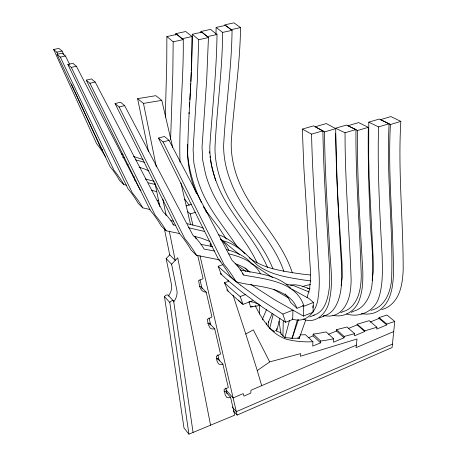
<?xml version="1.0" encoding="UTF-8"?>
<svg xmlns="http://www.w3.org/2000/svg" width="457" height="457" viewBox="0 0 457 457"><rect width="100%" height="100%" fill="white"/><g stroke="black" fill="none" stroke-linecap="round" stroke-linejoin="round"><path stroke-width="0.69" d="M175.796 35.035L175.796 33.669L185.696 31.522L192.089 36.531C192.42 76.508 187.884 116.364 187.673 156.283C188.524 169.147 191.443 181.903 196.556 193.745M352.935 311.348C364.32 308.823 370.159 296.873 371.809 286.282C374.957 260.856 370.113 235.224 369.793 209.769C368.548 182.303 367.954 154.803 368.319 127.309L358.631 122.596L347.92 125.738L357.534 130.519C356.906 177.67 360.213 224.73 362.829 271.772C362.927 280.815 362.749 290.086 359.739 298.718C356.534 310.149 344.767 318.323 332.89 315.284M180.018 162.241C178.653 121.391 183.84 80.501 183.246 39.593L176.888 34.389L166.874 36.566L173.174 41.816L172.815 73.703L170.615 139.345M259.605 314.022L259.65 305.002M268.23 326.972L268.293 321.357M370.907 310.366C385.297 307.047 391.072 291.138 391.66 277.896C393.191 226.529 386.296 175.18 389.118 123.756L379.27 119.054L368.782 122.145L368.685 156.86L369.182 178.464L373.135 257.714L373.072 272.172L372.181 280.507M187.341 144.298C187.159 155.894 189.004 167.456 192.231 178.578A64.843 27.968 73.2 0 0 199.452 198.281L201.411 202.411M276.765 328.48L276.725 330.582L279.924 318.552M200.931 32.887L200.96 31.493L210.528 29.402L217.006 34.498C216.572 71.983 212.277 109.257 209.82 146.611C209.666 158.83 212.339 170.929 216.532 182.36C228.094 213.836 254.332 236.92 267.556 267.499M368.782 122.145L378.567 126.915C377.316 170.004 379.796 213.076 382.155 256.086C382.395 269.693 383.143 283.711 379.07 296.884C375.374 310.617 359.865 318.329 346.532 313.902M257.108 262.838C245.146 237.326 224.061 217.429 212.134 191.911A52.538 23.118 73.3 0 1 205.519 173.843L202.737 160.384L202.04 147.097L206.718 79.267L208.443 37.56L202 32.15L192.323 34.269L191.255 70.972M215.978 34.309L216.138 27.426L225.512 25.381L232.053 30.322C231.636 68.71 225.678 106.732 223.656 145C223.456 157.294 226.084 169.473 230.488 180.903C242.598 214.344 272.429 237.629 283.9 271.435M282.923 336.381L283.266 320.871M192.323 34.269L198.715 39.725L197.275 81.586L193.094 149.622L193.865 162.949L196.693 176.465A52.806 22.77 73.2 0 0 203.336 194.619C211.985 213.408 225.689 229.151 236.932 246.352M165.308 117.175L166.759 62.226L166.874 36.566M216.138 27.426L222.628 32.413C222.439 70.909 216.772 109.074 215.001 147.462C214.876 159.801 217.543 172.021 221.959 183.503C233.253 215.247 260.644 237.691 272.955 268.927M381.766 309.583A79.689 42.598 70 0 0 389.038 306.241C400.526 298.153 402.588 282.94 403.177 269.95C403.274 220.434 397.853 170.947 400.84 121.402L390.901 116.569L380.532 119.631L390.415 124.533C387.707 174.311 393.334 223.999 393.494 273.743C392.957 286.693 391.101 301.934 379.676 310.08A80.141 42.095 70.1 0 1 370.524 313.805L366.96 314.142L361.133 313.725M305.762 319.929L299.329 338.129L299.375 336.706M292.063 289.247L309.075 298.615L313.422 302.471L312.999 312.257L303.379 316.061L303.734 306.253L302.477 305.584M240.519 27.591L231.196 29.654L224.667 24.872L233.944 22.85L240.519 27.591C240.085 66.099 233.63 104.173 231.248 142.527C230.945 154.9 233.481 167.199 237.8 178.761C250.43 212.436 279.815 236.68 291.635 270.852A52.938 23.564 69.8 0 1 292.377 272.858M190.849 81.495L191.203 72.377M312.822 307.727L312.908 305.699M299.998 334.815A155.249 103.968 -53.7 0 0 305.453 334.718L312.914 341.722L312.719 346.109L320.58 342.847L313.102 335.884L313.182 334.078A244.518 167.73 -58 0 0 326.138 331.919L333.679 338.78L333.473 342.207L344.035 337.792L344.127 336.438L336.552 329.651L347.034 327.006L354.655 333.724L354.501 335.809L364.783 331.496L364.835 330.862L357.18 324.219L369.199 320.671L376.905 327.223L376.734 329.109L386.731 324.904L386.811 324.064L379.07 317.586L386.982 315.039L394.751 321.46L392.095 347.526L237.109 415.082L233.47 410.923M320.58 342.847L320.665 341.031L313.182 334.078M190.266 92.868L189.883 99.946M190.34 91.446L190.74 83.631M344.035 337.792L336.472 330.999L336.552 329.651M188.975 113.81L189.067 112.422M189.432 106.875L189.701 102.716M364.783 331.496L357.128 324.853L357.18 324.219M386.731 324.904L378.996 318.42L379.07 317.586M341.116 285.528L342.167 277.61L342.122 264.409L338.271 205.644L337.077 181.001L335.661 133.153M289.43 320.62L284.854 337.866M297.381 319.86L292.194 337.854L290.909 338.374M269.641 328.669L273.103 314.736M298.45 319.574L292.234 338.186M307.03 297.53L309.555 289.138L310.554 279.77L310.617 273.623L303.928 168.884L302.317 129.103L313.559 125.869L322.893 130.828C323.527 171.501 326.389 212.094 328.577 252.704C329.28 264.357 330.348 276.074 329.291 287.744C328.052 298.255 325.018 312.434 313.079 315.387M262.524 318.877L266.66 309.298M268.282 322.408L272.178 313.559M224.016 391.729L225.352 391.352L230.545 397.213L234.704 415.179L188.924 434.15L183.994 427.963L164.474 296.599A3.09 2.228 -42.3 0 1 166.451 295.085L166.902 294.948A1.839 1.325 -42.4 0 1 168.439 296.107A16.024 11.671 -42 0 0 171.632 285.368L166.142 258.616L169.878 254.692M193.077 432.425L173.78 301.877A16.161 11.676 -42.1 0 0 177.025 291.069L171.609 264.215L177.733 257.782L210.568 425.181M261.684 385.668L257.268 370.57L269.699 361.893L300.615 353.609L300.363 356.271L357.026 338.997L356.054 347.646L393.723 331.576M257.268 370.57L245.803 334.033L253.327 329.851L269.699 361.893M302.745 286.779L305.185 285.636L310.354 284.545M392.443 344.081L236.315 411.666L232.213 406.993M356.34 345.098L250.922 390.278L250.836 393.06L243.958 396.128L243.21 393.586L233.11 397.91L226.221 390.158M370.284 322.031L378.996 318.42M348.171 328.56L357.128 324.853M328.589 334.244L336.472 330.999M308.538 337.752L313.102 335.884M351.187 312.354L352.935 311.651M340.762 312.651L342.533 311.937M319.209 318.026L323.722 316.21M309.852 316.895L314.313 315.119M220.268 273.383A436.326 198.401 9.5 0 0 243.318 293.097L263.089 307.612L285.608 322.265L292.669 319.472L292.937 310.154L282.849 314.085L260.199 299.484L240.331 285.019M285.162 293.971L286.448 295.365A45.003 33.584 -52.8 0 1 290.492 302.334L296.999 308.286L303.819 305.624C295.536 281.089 265.334 279.284 243.861 275.091L242.381 273.709M303.734 306.253L313.422 302.471M248.991 301.694L250.619 307.041L252.578 306.299M226.701 289.807A429.974 200.303 9.9 0 0 243.05 304.351L252.795 300.689M224.216 282.506A432.859 199.361 9.7 0 0 240.154 296.542L245.478 294.571M220.263 273.349L221.257 274.309L221.628 274.177L221.839 274.777M222.879 264.66L218.178 266.305L221.257 274.309M386.811 324.064L394.751 321.46M187.239 211.14L190.272 213.933L195.527 212.271M230.545 397.213L228.112 397.75A4.124 2.628 -42.9 0 1 227.523 397.693A4.599 2.925 -42.9 0 1 226.855 397.441L225.29 395.219L223.999 389.404L228.311 387.582L222.89 364.172L217.595 358.385L216.287 358.596M186.096 205.896L191.546 204.199M376.905 327.223L364.835 330.862M390.415 124.533L400.84 121.402M357.534 130.519L368.319 127.309M378.567 126.915L389.118 123.756M355.963 129.525L346.389 125.075L335.552 128.246L345.052 132.764L355.963 129.525C355.557 178.396 359.79 227.129 361.27 275.925C361.001 286.013 359.705 296.884 353.078 304.968A72.732 36.383 70.3 0 1 342.699 311.685M335.729 128.628L326.275 123.561L315.159 126.766L324.533 131.907L335.729 128.628C335.764 167.016 338.18 205.347 340.145 243.672C340.899 259.382 343.087 275.28 340.694 290.96C338.991 301.1 334.473 313.805 323.099 316.135M302.317 129.103L311.565 134.135L322.893 130.828M169.044 140.328L164.411 136.466L158.465 138.077L163.063 141.961L169.044 140.328L231.956 260.17L236.418 264.723L240.393 269.71L243.861 275.091M354.655 333.724L344.127 336.438M124.635 105.636L120.551 102.208L115.061 103.562L119.117 107.007L124.635 105.636L192.774 234.967L197.07 239.291L200.886 244.021L204.193 249.122L214.47 251.002M95.182 82.049L91.463 78.918L86.247 80.124L89.943 83.265L95.182 82.049L162.886 211.58L166.988 215.687L170.615 220.165L173.74 224.998L175.739 225.364M222.628 32.413L232.053 30.322M217.006 34.498L207.392 36.634L200.96 31.493M76.405 66.265L72.926 63.34L67.836 64.46L71.292 67.402L76.405 66.265L139.951 189.661L140.927 190.638M198.715 39.725L208.443 37.56M192.089 36.531L182.137 38.725L175.796 33.669M173.174 41.816L183.246 39.593M65.448 56L62.141 53.223L57.045 54.314L60.33 57.102L65.448 56L69.607 64.271M250.619 307.041L260.427 305.367M62.095 51.07L58.884 48.385L53.646 49.493L56.834 52.189L62.095 51.07L63.963 54.903M222.89 364.172L220.325 364.406A7.426 4.907 -43.4 0 1 219.366 364.212L219.154 364.138A5.307 3.502 -43.3 0 1 218.406 363.669L216.932 360.83L216.264 356.289L220.542 354.038L214.716 328.869L209.312 323.173L207.707 323.316M161.795 100.357L155.808 95.684L137.608 98.655L143.481 103.408L161.795 100.357L172.729 147.571M214.716 328.869L212.448 328.989A7.689 5.267 -44.1 0 1 210.911 328.549A6.815 4.661 -44 0 1 210.106 327.989L208.455 324.927L207.227 319.369L211.968 317.004L206.233 292.234L200.726 286.653L199.469 286.482M290.315 285.122C297.033 283.86 303.648 286.59 309.812 288.95M292.189 338.3L299.226 338.169L297.724 337.923M291.4 338.174L284.917 337.597L280.969 333.776M249.482 301.557L253.704 302.266L259.045 304.356M206.233 292.234L204.09 291.834A10.494 7.449 -45.1 0 1 202.183 290.721L201.463 289.972A14.784 10.494 -45.3 0 1 200.48 288.458L199.892 286.99A30.179 21.365 -46.2 0 1 199.486 285.556L198.589 280.564L203.108 278.741L197.71 255.446M307.435 288.19L310.029 288.698M323.585 315.776L329.171 316.135L332.399 315.718A73.143 35.88 70.3 0 0 343.218 308.915C349.771 300.78 350.936 289.898 351.147 279.821C349.382 230.808 344.961 181.863 345.052 132.764M292.263 319.06C307.081 324.053 317.147 310.44 318.192 297.096C320.306 283.671 318.792 270.036 317.958 256.571C315.536 215.778 312.457 175.002 311.565 134.135M286.236 284.077L294.388 285.928L309.263 292.04M179.681 233.561L166.159 230.796L161.247 225.975A185.451 141.436 -31.9 0 0 150.376 210.488L86.247 80.124M240.039 269.938C257.474 273.543 277.782 274.663 290.795 288.384M200.869 244.381L212.414 246.5M170.907 220.645L173.7 221.165M158.402 203.953L159.761 204.205M188.335 227.7L204.176 231.373M133.061 176.631L134.438 176.893M134.604 180.178L135.992 180.441M157.139 200.172L158.539 200.44M219.303 259.805L196.51 255.32L191.163 250.116A194.459 150.53 -35.2 0 0 179.692 233.767L115.061 103.562M121.179 153.929L123.156 154.323M122.585 157.157L124.578 157.551M127.017 164.44L128.348 164.714M187.181 223.673L199.006 226.581L203.371 228.129M145.263 179.018L154.249 181.298M148.325 182.817L155.603 184.559M158.465 138.077L218.218 258.851A205.273 159.79 -39.2 0 1 230.197 276.097L236.092 281.729C255.035 287.145 278.667 285.328 292.868 301.209A45.574 34.098 -53.7 0 1 296.999 308.286M67.836 64.46L127.949 188.667A178.219 133.421 -29.2 0 1 138.22 203.394L142.778 207.861L150.022 209.5M135.649 159.847L144.84 162.418M57.045 54.314L109.954 166.474A171.963 125.892 -27 0 1 119.58 180.469L123.824 184.599L126.606 185.239M194.076 236.28L201 238.034L210.003 241.507M151.684 190.352L156.163 191.506M139.082 167.205L144.966 169.13L148.868 170.924M226.186 249.488C235.738 251.973 245.655 255.977 251.83 264.049M228.563 253.784C240.845 256.685 254.538 261.815 260.49 273.863M133.438 156.511L143.098 159.516M303.225 319.095C316.17 324.91 327.812 312.12 329.434 300.026C333.37 282.757 330.451 264.906 329.606 247.477C327.435 208.98 324.807 170.484 324.533 131.907M235.161 263.678C240.633 265.471 246.026 268.122 250.053 272.321M218.68 234.738C229.06 238.405 237.423 246.089 245.061 253.738M303.379 316.061L274.84 299.883L250.842 284.414M288.333 297.895L273.88 289.51M289.755 287.921L290.898 288.584M272.618 277.599L250.527 262.804M273.56 330.982L274.349 331.531L269.75 328.269M245.803 271.367L236.218 264.454M239.776 254.84L220.742 239.091M220.8 239.725C224.324 242.513 227.169 246.232 228.797 250.43M218.092 259.285L220.731 261.535M203.839 207.786L205.382 209.157L206.227 211.825M210.277 243.21L211.26 244.095M172.757 224.05L173.74 224.998M238.303 300.158L242.21 303.985M166.142 258.616L171.609 264.215M245.061 267.831L245.883 268.716A42.73 31.961 -49 0 1 247.894 271.612M168.165 295.216L173.511 300.98M164.474 296.599L169.798 302.391L188.924 434.15M189.198 205.262L184.719 199.069M205.37 209.946L219.377 228.351L226.295 239.034M204.536 208.449L207.095 213.002M203.588 206.661L204.216 207.878M119.117 107.007L184.862 238.76A196.738 152.929 -35.9 0 1 196.51 255.32M163.063 141.961L223.919 264.255A208.129 162.532 -39.9 0 1 236.092 281.729M89.943 83.265L155.129 215.11A187.216 143.521 -32.5 0 1 166.159 230.796M71.292 67.402L132.364 192.963A179.538 135.232 -29.8 0 1 142.778 207.861M60.33 57.102L114.067 170.444A172.872 127.452 -27.5 0 1 123.824 184.599M262.495 318.946L262.924 319.866M56.834 52.189L57.725 54.126M71.361 83.871L74.32 90.337M74.914 91.629L100.403 147.234A166.782 120.625 -25.7 0 1 102.522 149.942M53.646 49.493L96.547 143.584A166.222 119.283 -25.2 0 1 105.527 156.934M210.014 243.935L211.105 246.717M240.154 296.542L243.05 304.351M282.849 314.085L285.608 322.265M215.595 180.492L212.345 169.279M233.053 295.256L245.803 334.033M227.98 280.044L228.414 281.386L224.518 282.786L228.066 291.206M200 279.821L202.148 288.841M209.072 317.986L210.723 324.927M217.812 354.769L219.297 361.013M225.724 388.079L227.038 393.591M209.312 323.173L209.632 324.527M217.595 358.385L217.92 359.756M190.272 213.933L192.86 225.038M195.607 236.84L196.093 238.925M199.972 255.589L237.109 415.082M180.926 182.983L190.575 224.638M211.351 164.794L212.179 168.616M137.608 98.655L148.508 151.655M154.957 183.034L159.83 206.741M164.417 229.054L169.724 254.857L175.22 260.421L169.433 231.813M143.481 103.408L156.317 166.914M162.806 199.012L166.188 215.761M210.471 159.893L211.214 164.154M299.089 336.729L299.329 338.129M281.061 334.415L278.987 321.26M266.38 322.945L266.671 324.927M210.037 156.528L210.209 157.871M209.557 151.644L209.677 153.061M240.331 285.019A439.308 197.355 9.3 0 1 218.212 266.34M220.731 239.365A336.106 77.679 27.2 0 0 222.199 240.69C236.52 243.495 246.894 255.103 256.897 264.746A113.61 78.85 -54.3 0 0 262.804 268.625C273.195 274.543 285.088 276.965 296.759 278.873A593.546 380.949 -74.8 0 0 310.84 280.918M250.373 258.651A112.399 78.861 -54.4 0 0 255.12 261.69C265.483 267.619 277.348 270.104 288.995 272.069A585.326 379.339 -75.1 0 0 310.389 274.965M249.985 258.371A112.399 78.861 -54.4 0 1 249.214 257.799M255.092 305.35A428.432 251.104 -62.4 0 0 256.691 308.498A207.866 132.873 -55.8 0 0 267.145 325.036A94.382 61.638 -50.7 0 0 286.476 339.237A156.848 103.853 -53.7 0 0 312.914 341.722M333.679 338.78A247.18 167.73 -57.8 0 1 320.665 341.031M275.32 330.52A93.439 61.735 -50.8 0 0 279.084 332.079A155.249 103.968 -53.7 0 0 280.969 332.547M173.78 301.877A1.851 1.325 -42.5 0 0 172.243 300.717L171.786 300.855A3.113 2.228 -42.4 0 0 169.798 302.391"/></g></svg>
